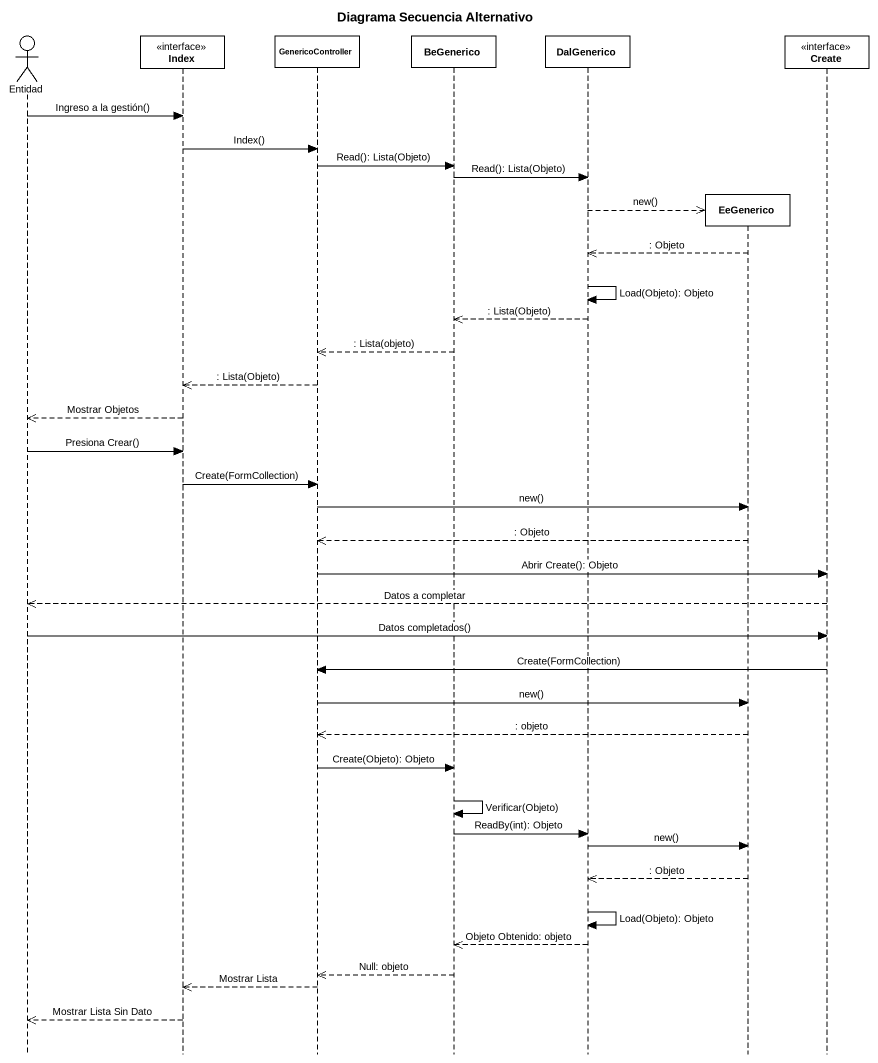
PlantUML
@startuml
title Diagrama Secuencia Alternativo
hide footbox
actor Entidad
participant Index <<interface>>
participant GenericoController
participant BeGenerico
participant DalGenerico
participant EeGenerico
participant "Create" as Create_ <<interface>>

Entidad -> Index : Ingreso a la gestión()
Index -> GenericoController : Index()
GenericoController -> BeGenerico : Read(): Lista(Objeto)
BeGenerico -> DalGenerico : Read(): Lista(Objeto)
DalGenerico -->> EeGenerico ** : new()
EeGenerico -->> DalGenerico : : Objeto
DalGenerico -> DalGenerico : Load(Objeto): Objeto
DalGenerico -->> BeGenerico : : Lista(Objeto)
BeGenerico -->> GenericoController : : Lista(objeto)
GenericoController -->> Index : : Lista(Objeto)
Index -->> Entidad : Mostrar Objetos
Entidad -> Index : Presiona Crear()
Index -> GenericoController : Create(FormCollection)
GenericoController -> EeGenerico : new()
EeGenerico -->> GenericoController : : Objeto
GenericoController -> Create_ : Abrir Create(): Objeto
Create_ -->> Entidad : Datos a completar
Entidad -> Create_ : Datos completados()
Create_ -> GenericoController : Create(FormCollection)
GenericoController -> EeGenerico : new()
EeGenerico -->> GenericoController : : objeto
GenericoController -> BeGenerico : Create(Objeto): Objeto
BeGenerico -> BeGenerico : Verificar(Objeto)
BeGenerico -> DalGenerico : ReadBy(int): Objeto
DalGenerico -> EeGenerico : new()
EeGenerico -->> DalGenerico : : Objeto
DalGenerico -> DalGenerico : Load(Objeto): Objeto
DalGenerico -->> BeGenerico : Objeto Obtenido: objeto
BeGenerico -->> GenericoController : Null: objeto
GenericoController -->> Index : Mostrar Lista
Index -->> Entidad : Mostrar Lista Sin Dato
@enduml
